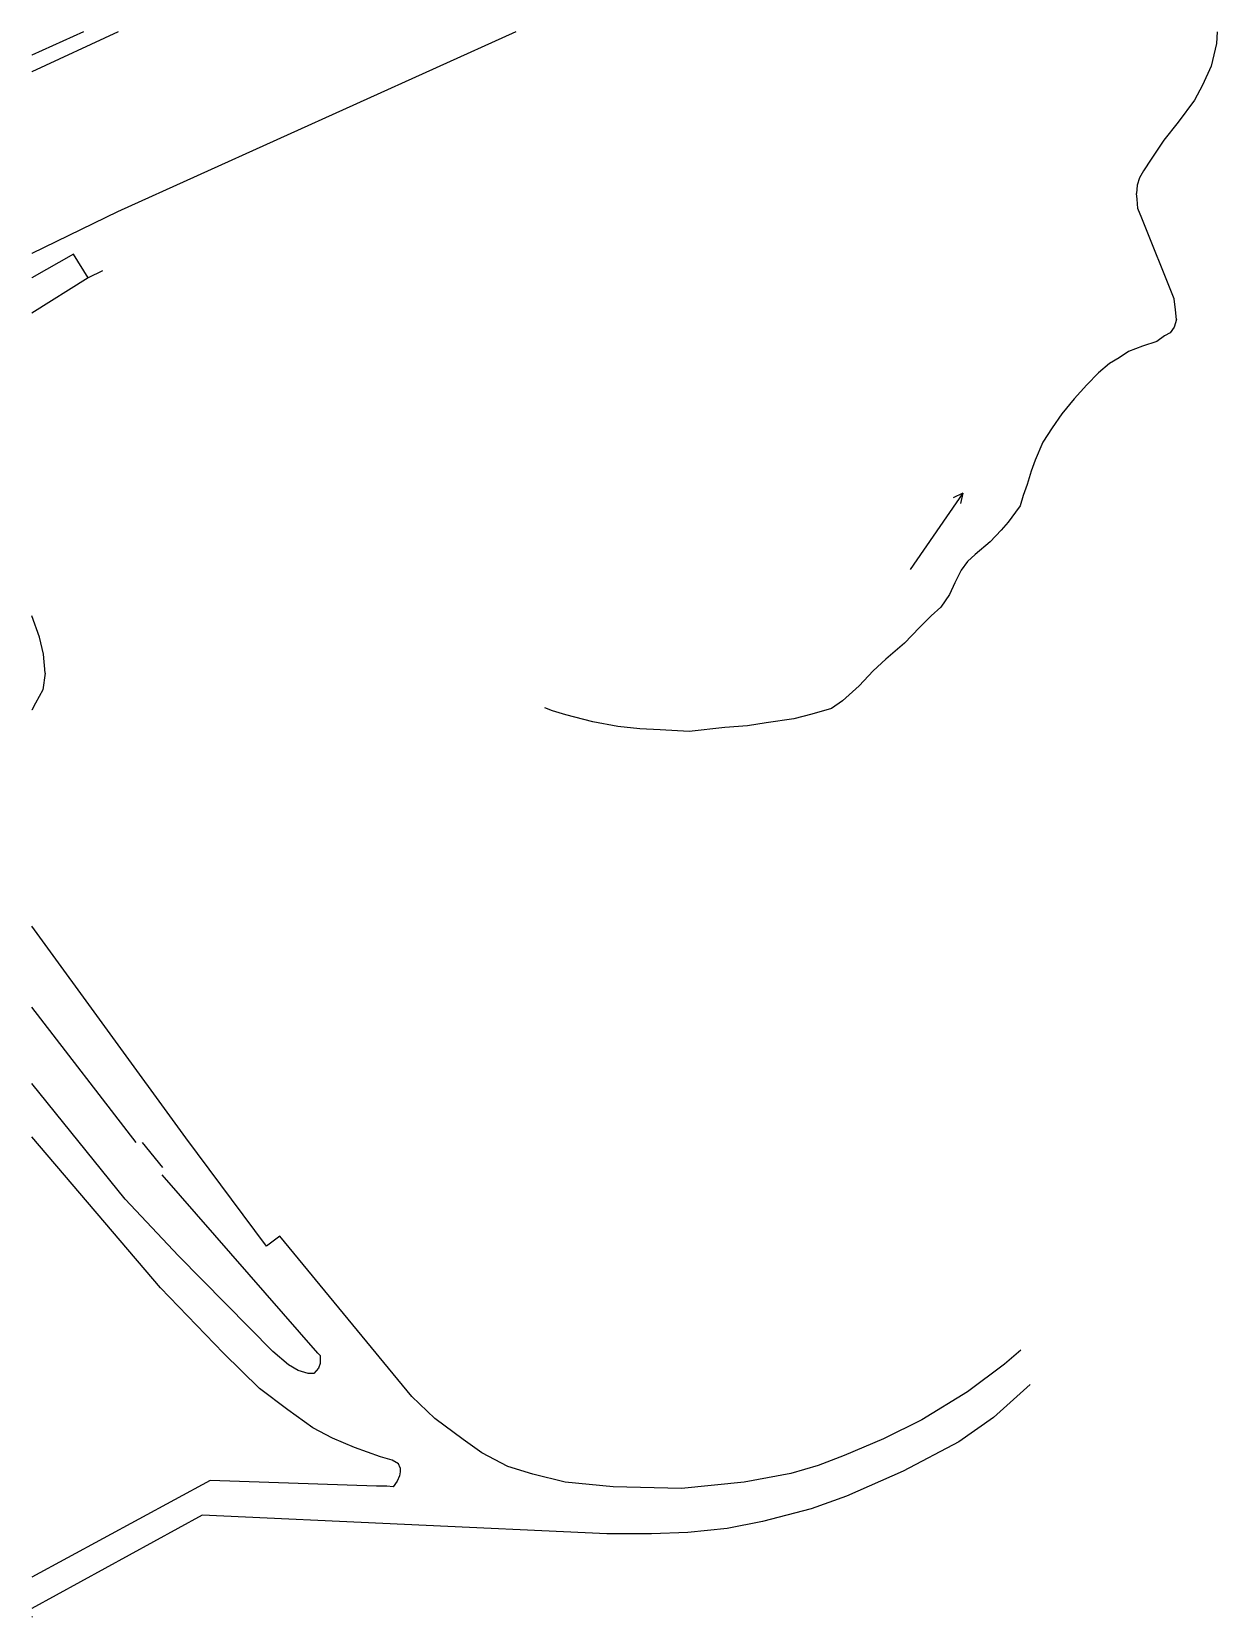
# Model space of a CAD drawing. Header units: millimetres. Extents: x 583 to 26013, y 350 to 21391.
# Drawn here: x 8091.2 to 8242.1, y 13682.2 to 13883.9 of the extents above; entities that cross this region are included whole.
import ezdxf

# ---------------------------------------------------------------- set-up
doc = ezdxf.new("R2010")
doc.units = ezdxf.units.MM
for name, color, linetype in [('105-QUADRAS_ESTRADAS', 80, 'Continuous'), ('110-CERCA_DE_ARAME', 10, 'Continuous'), ('145-', 130, 'Continuous')]:
    doc.layers.add(name, color=color, linetype=linetype)

msp = doc.modelspace()

# ---------------------------------------------------------------- linework, layer by layer
at = {"layer": '105-QUADRAS_ESTRADAS', "color": 0, "linetype": 'Continuous'}
for p, q in [((8097.81551, 13883.90241), (8091.21551, 13880.90241)), ((8102.21551, 13883.90241), (8091.21551, 13878.80241)), ((8152.81551, 13883.90241), (8102.11551, 13861.00241)), ((8091.21551, 13880.90241), (8091.21551, 13880.90241)), ((8091.21551, 13878.80241), (8091.21551, 13878.80241)), ((8102.11551, 13861.00241), (8091.21551, 13855.70241)), ((8096.51551, 13855.60241), (8091.21551, 13852.60241)), ((8098.41551, 13852.60241), (8096.51551, 13855.60241)), ((8100.21551, 13853.50241), (8098.41551, 13852.60241)), ((8091.21551, 13852.60241), (8091.21551, 13852.60241)), ((8098.41551, 13852.60241), (8091.21551, 13848.10241)), ((8091.21551, 13848.10241), (8091.21551, 13848.10241)), ((8091.21551, 13809.60241), (8091.21551, 13809.60241)), ((8092.21551, 13806.90241), (8091.21551, 13809.60241)), ((8092.71551, 13804.70241), (8092.21551, 13806.90241)), ((8092.91551, 13802.30241), (8092.71551, 13804.70241)), ((8092.91551, 13802.30241), (8092.61551, 13800.20241)), ((8091.71551, 13798.50241), (8091.21551, 13797.60241)), ((8092.61551, 13800.20241), (8091.71551, 13798.50241)), ((8091.21551, 13797.60241), (8091.21551, 13797.60241)), ((8091.21551, 13770.10241), (8091.21551, 13770.10241)), ((8110.81551, 13743.20241), (8091.21551, 13770.10241)), ((8091.21551, 13759.80241), (8091.21551, 13759.80241)), ((8104.51551, 13742.60241), (8091.21551, 13759.80241)), ((8091.21551, 13750.10241), (8091.21551, 13750.10241)), ((8103.11551, 13735.40241), (8091.21551, 13750.10241)), ((8091.21551, 13743.30241), (8091.21551, 13743.30241)), ((8107.61551, 13724.10241), (8091.21551, 13743.30241)), ((8107.91551, 13739.40241), (8105.31551, 13742.60241)), ((8121.11551, 13729.40241), (8110.81551, 13743.20241)), ((8127.61551, 13715.80241), (8107.81551, 13738.50241)), ((8109.91551, 13728.20241), (8103.11551, 13735.40241)), ((8122.81551, 13730.70241), (8121.11551, 13729.40241)), ((8139.61551, 13710.30241), (8122.81551, 13730.70241)), ((8121.91551, 13716.00241), (8109.91551, 13728.20241)), ((8115.61551, 13715.80241), (8107.61551, 13724.10241)), ((8120.21551, 13711.30241), (8115.61551, 13715.80241)), ((8123.91551, 13714.30241), (8121.91551, 13716.00241)), ((8127.91551, 13715.50241), (8127.61551, 13715.80241)), ((8217.11551, 13716.20241), (8215.01551, 13714.40241)), ((8125.11551, 13713.60241), (8123.91551, 13714.30241)), ((8126.41551, 13713.20241), (8125.11551, 13713.60241)), ((8127.71551, 13713.90241), (8127.11551, 13713.20241)), ((8127.91551, 13714.50241), (8127.71551, 13713.90241)), ((8127.91551, 13715.50241), (8127.91551, 13714.50241)), ((8215.01551, 13714.40241), (8210.31551, 13710.90241)), ((8127.11551, 13713.20241), (8126.41551, 13713.20241)), ((8218.31551, 13711.80241), (8213.61551, 13707.60241)), ((8123.81551, 13708.60241), (8120.21551, 13711.30241)), ((8142.51551, 13707.50241), (8139.61551, 13710.30241)), ((8210.31551, 13710.90241), (8204.51551, 13707.30241)), ((8127.01551, 13706.30241), (8123.81551, 13708.60241)), ((8213.61551, 13707.60241), (8209.21551, 13704.50241)), ((8129.51551, 13705.00241), (8127.01551, 13706.30241)), ((8146.11551, 13704.80241), (8142.51551, 13707.50241)), ((8204.51551, 13707.30241), (8199.61551, 13704.90241)), ((8132.31551, 13703.80241), (8129.51551, 13705.00241)), ((8135.61551, 13702.60241), (8132.31551, 13703.80241)), ((8148.51551, 13703.10241), (8146.11551, 13704.80241)), ((8199.61551, 13704.90241), (8194.61551, 13702.80241)), ((8209.21551, 13704.50241), (8202.11551, 13700.80241)), ((8137.11551, 13702.20241), (8135.61551, 13702.60241)), ((8137.91551, 13701.70241), (8137.11551, 13702.20241)), ((8138.11551, 13701.20241), (8137.91551, 13701.70241)), ((8151.81551, 13701.40241), (8148.51551, 13703.10241)), ((8191.31551, 13701.50241), (8187.81551, 13700.50241)), ((8194.61551, 13702.80241), (8191.31551, 13701.50241)), ((8113.91551, 13699.60241), (8091.21551, 13687.30241)), ((8135.11551, 13698.90241), (8113.91551, 13699.60241)), ((8137.71551, 13699.50241), (8137.21551, 13698.80241)), ((8138.01551, 13700.20241), (8137.71551, 13699.50241)), ((8138.11551, 13700.70241), (8138.01551, 13700.20241)), ((8138.11551, 13701.20241), (8138.11551, 13700.70241)), ((8155.01551, 13700.40241), (8151.81551, 13701.40241)), ((8159.11551, 13699.40241), (8155.01551, 13700.40241)), ((8187.81551, 13700.50241), (8181.91551, 13699.40241)), ((8202.11551, 13700.80241), (8194.91551, 13697.60241)), ((8136.41551, 13698.90241), (8135.11551, 13698.90241)), ((8137.21551, 13698.80241), (8136.41551, 13698.90241)), ((8165.21551, 13698.80241), (8159.11551, 13699.40241)), ((8173.91551, 13698.60241), (8165.21551, 13698.80241)), ((8181.91551, 13699.40241), (8173.91551, 13698.60241)), ((8194.91551, 13697.60241), (8190.41551, 13696.00241)), ((8190.41551, 13696.00241), (8184.21551, 13694.40241)), ((8112.91551, 13695.20241), (8091.21551, 13683.30241)), ((8164.41551, 13692.80241), (8112.91551, 13695.20241)), ((8179.71551, 13693.50241), (8174.71551, 13693.00241)), ((8184.21551, 13694.40241), (8179.71551, 13693.50241)), ((8170.11551, 13692.80241), (8164.41551, 13692.80241)), ((8174.71551, 13693.00241), (8170.11551, 13692.80241)), ((8091.21551, 13687.40241), (8091.21551, 13687.40241)), ((8091.31551, 13682.30241), (8091.21551, 13682.20241))]:
    msp.add_line(p, q, dxfattribs=at)
at = {"layer": '110-CERCA_DE_ARAME', "color": 0, "linetype": 'Continuous'}
msp.add_line((8091.21551, 13855.70241), (8091.21551, 13855.70241), dxfattribs=at)
at = {"layer": '145-', "color": 0, "linetype": 'Continuous'}
for p, q in [((8242.11551, 13883.90241), (8242.01551, 13882.40241)), ((8242.01551, 13882.40241), (8241.31551, 13879.50241)), ((8241.31551, 13879.50241), (8240.21551, 13877.10241)), ((8240.21551, 13877.10241), (8239.21551, 13875.20241)), ((8239.21551, 13875.20241), (8237.11551, 13872.40241)), ((8237.11551, 13872.40241), (8235.31551, 13870.10241)), ((8235.31551, 13870.10241), (8233.71551, 13867.70241)), ((8233.71551, 13867.70241), (8232.71551, 13866.20241)), ((8232.21551, 13865.30241), (8231.91551, 13864.40241)), ((8232.71551, 13866.20241), (8232.21551, 13865.30241)), ((8231.91551, 13864.40241), (8231.81551, 13863.30241)), ((8231.91551, 13862.60241), (8231.81551, 13863.30241)), ((8232.01551, 13861.40241), (8231.91551, 13862.60241)), ((8232.51551, 13860.20241), (8232.01551, 13861.40241)), ((8236.61551, 13849.90241), (8232.51551, 13860.20241)), ((8236.81551, 13848.50241), (8236.61551, 13849.90241)), ((8236.91551, 13847.30241), (8236.61551, 13846.30241)), ((8236.91551, 13847.30241), (8236.81551, 13848.50241)), ((8235.41551, 13845.20241), (8234.41551, 13844.50241)), ((8236.11551, 13845.60241), (8235.41551, 13845.20241)), ((8236.61551, 13846.30241), (8236.11551, 13845.60241)), ((8230.81551, 13843.20241), (8229.61551, 13842.40241)), ((8232.61551, 13843.90241), (8230.81551, 13843.20241)), ((8234.41551, 13844.50241), (8232.61551, 13843.90241)), ((8228.41551, 13841.70241), (8227.01551, 13840.50241)), ((8229.61551, 13842.40241), (8228.41551, 13841.70241)), ((8225.51551, 13839.00241), (8223.91551, 13837.20241)), ((8227.01551, 13840.50241), (8225.51551, 13839.00241)), ((8223.91551, 13837.20241), (8222.31551, 13835.30241)), ((8222.31551, 13835.30241), (8221.11551, 13833.50241)), ((8221.11551, 13833.50241), (8219.91551, 13831.70241)), ((8219.91551, 13831.70241), (8218.91551, 13829.40241)), ((8218.91551, 13829.40241), (8218.41551, 13828.00241)), ((8218.41551, 13828.00241), (8217.91551, 13826.30241)), ((8209.71551, 13825.20241), (8203.01551, 13815.50241)), ((8209.71551, 13825.20241), (8208.51551, 13824.60241)), ((8209.71551, 13825.20241), (8209.41551, 13823.90241)), ((8217.41551, 13824.90241), (8217.01551, 13823.60241)), ((8217.91551, 13826.30241), (8217.41551, 13824.90241)), ((8216.41551, 13822.80241), (8215.51551, 13821.50241)), ((8217.01551, 13823.60241), (8216.41551, 13822.80241)), ((8214.61551, 13820.50241), (8213.21551, 13819.00241)), ((8215.51551, 13821.50241), (8214.61551, 13820.50241)), ((8213.21551, 13819.00241), (8211.31551, 13817.40241)), ((8210.31551, 13816.50241), (8209.51551, 13815.40241)), ((8211.31551, 13817.40241), (8210.31551, 13816.50241)), ((8209.51551, 13815.40241), (8208.71551, 13813.80241)), ((8208.71551, 13813.80241), (8208.01551, 13812.30241)), ((8206.91551, 13810.70241), (8205.71551, 13809.60241)), ((8208.01551, 13812.30241), (8206.91551, 13810.70241)), ((8205.71551, 13809.60241), (8204.21551, 13808.10241)), ((8204.21551, 13808.10241), (8202.31551, 13806.10241)), ((8202.31551, 13806.10241), (8199.91551, 13804.10241)), ((8198.31551, 13802.60241), (8196.51551, 13800.70241)), ((8199.91551, 13804.10241), (8198.31551, 13802.60241)), ((8196.51551, 13800.70241), (8194.41551, 13798.80241)), ((8194.41551, 13798.80241), (8193.01551, 13797.80241)), ((8157.51551, 13797.50241), (8156.51551, 13797.90241)), ((8159.21551, 13797.00241), (8157.51551, 13797.50241)), ((8162.61551, 13796.10241), (8159.21551, 13797.00241)), ((8188.21551, 13796.50241), (8184.71551, 13796.00241)), ((8190.51551, 13797.10241), (8188.21551, 13796.50241)), ((8193.01551, 13797.80241), (8190.51551, 13797.10241)), ((8165.81551, 13795.50241), (8162.61551, 13796.10241)), ((8168.61551, 13795.20241), (8165.81551, 13795.50241)), ((8171.21551, 13795.10241), (8168.61551, 13795.20241)), ((8174.91551, 13794.90241), (8171.21551, 13795.10241)), ((8179.41551, 13795.40241), (8174.91551, 13794.90241)), ((8182.31551, 13795.60241), (8179.41551, 13795.40241)), ((8184.71551, 13796.00241), (8182.31551, 13795.60241))]:
    msp.add_line(p, q, dxfattribs=at)

doc.saveas('drawing.dxf')
